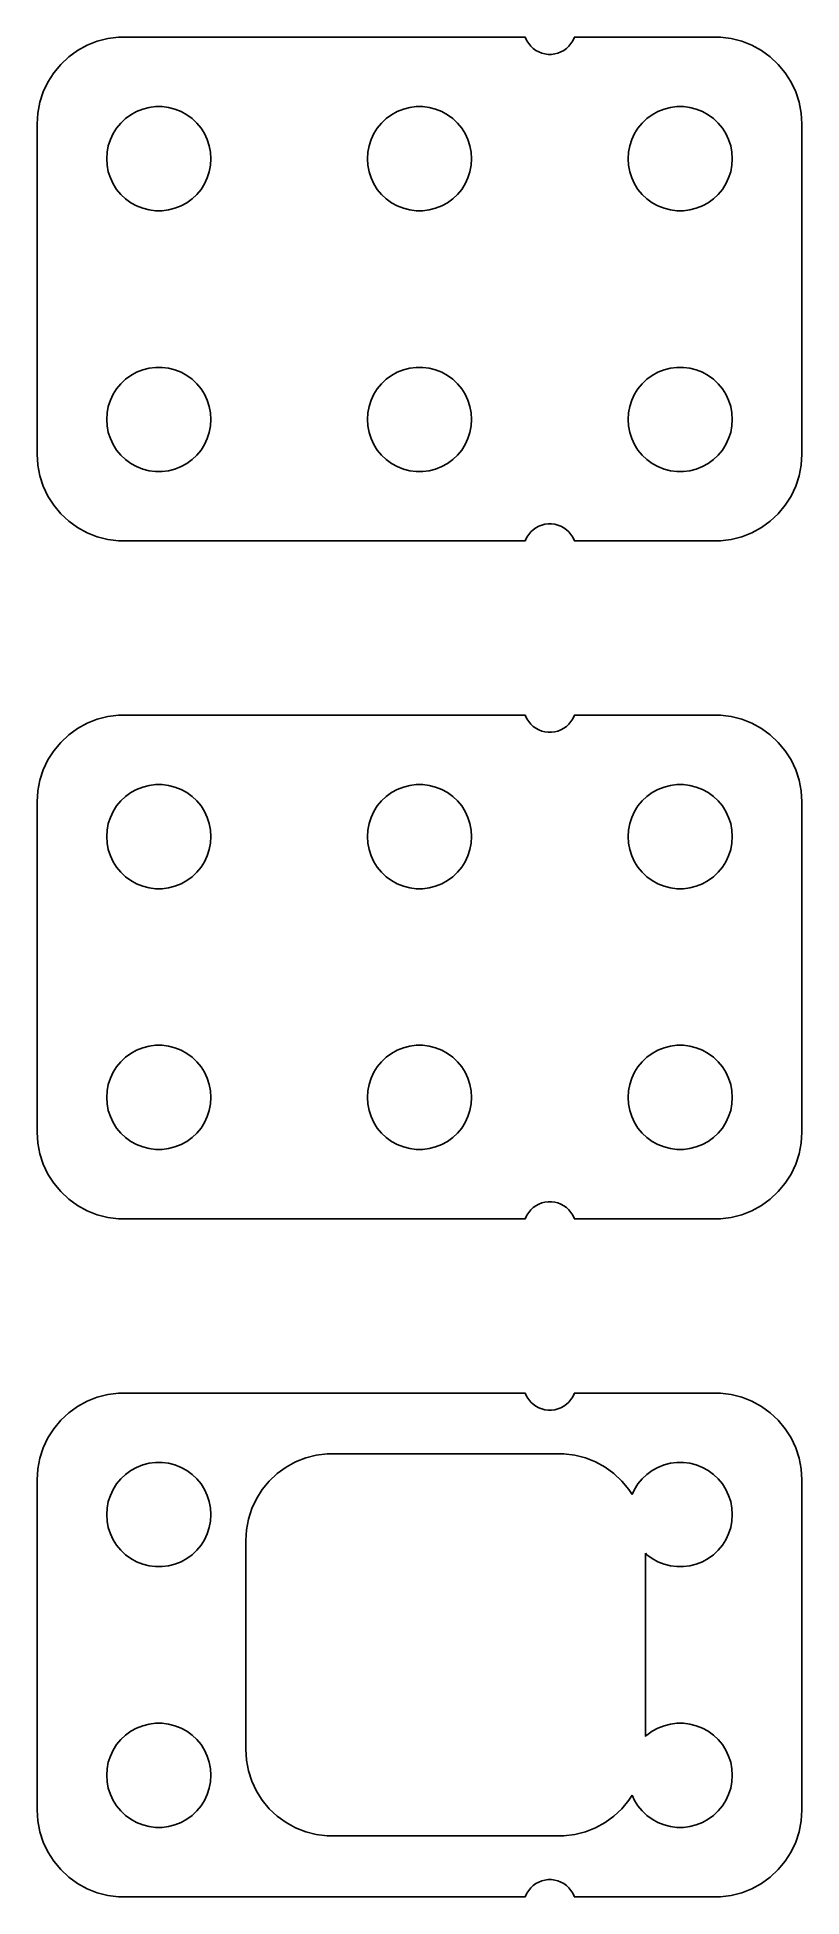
# Model space of a CAD drawing. Header units: metres. Extents: x -22 to 22, y -14 to 92.
import ezdxf

# ---------------------------------------------------------------- set-up
doc = ezdxf.new("R2010")
doc.units = ezdxf.units.M

msp = doc.modelspace()

# ---------------------------------------------------------------- linework, layer by layer
for p, q in [((-19.1289, 92.0241), (-19.6791, 91.7216)), ((-18.5451, 92.2553), (-19.1289, 92.0241)), ((-17.9369, 92.4114), (-18.5451, 92.2553)), ((-17.3139, 92.4901), (-17.9369, 92.4114)), ((6.09158, 92.4901), (-17.3139, 92.4901)), ((6.10533, 92.4478), (6.09158, 92.4901)), ((6.18553, 92.2774), (6.10533, 92.4478)), ((6.28647, 92.1183), (6.18553, 92.2774)), ((6.40654, 91.9732), (6.28647, 92.1183)), ((8.71352, 92.1183), (8.59344, 91.9732)), ((8.81445, 92.2774), (8.71352, 92.1183)), ((8.89465, 92.4478), (8.81445, 92.2774)), ((8.9084, 92.4901), (8.89465, 92.4478)), ((17.3139, 92.4901), (8.9084, 92.4901)), ((17.9369, 92.4114), (17.3139, 92.4901)), ((18.5451, 92.2553), (17.9369, 92.4114)), ((19.1289, 92.0241), (18.5451, 92.2553)), ((19.6791, 91.7216), (19.1289, 92.0241)), ((-20.1871, 91.3526), (-20.6448, 90.9227)), ((-19.6791, 91.7216), (-20.1871, 91.3526)), ((6.54385, 91.8442), (6.40654, 91.9732)), ((6.69626, 91.7335), (6.54385, 91.8442)), ((6.86133, 91.6427), (6.69626, 91.7335)), ((7.03647, 91.5734), (6.86133, 91.6427)), ((7.21892, 91.5266), (7.03647, 91.5734)), ((7.40581, 91.503), (7.21892, 91.5266)), ((7.59418, 91.503), (7.40581, 91.503)), ((7.78107, 91.5266), (7.59418, 91.503)), ((7.96352, 91.5734), (7.78107, 91.5266)), ((8.13866, 91.6427), (7.96352, 91.5734)), ((8.30373, 91.7335), (8.13866, 91.6427)), ((8.45613, 91.8442), (8.30373, 91.7335)), ((8.59344, 91.9732), (8.45613, 91.8442)), ((20.1871, 91.3526), (19.6791, 91.7216)), ((20.6448, 90.9227), (20.1871, 91.3526)), ((-21.3815, 89.9088), (-21.6489, 89.3406)), ((-21.0451, 90.4389), (-21.3815, 89.9088)), ((-20.6448, 90.9227), (-21.0451, 90.4389)), ((21.0451, 90.4389), (20.6448, 90.9227)), ((21.3815, 89.9088), (21.0451, 90.4389)), ((21.6489, 89.3406), (21.3815, 89.9088)), ((-21.6489, 89.3406), (-21.8429, 88.7434)), ((21.8429, 88.7434), (21.6489, 89.3406)), ((-21.9606, 88.1267), (-22, 87.5)), ((-21.8429, 88.7434), (-21.9606, 88.1267)), ((-17.1869, 87.5536), (-16.9123, 87.8115)), ((-16.9123, 87.8115), (-16.6075, 88.033)), ((-16.6075, 88.033), (-16.2773, 88.2145)), ((-16.2773, 88.2145), (-15.927, 88.3532)), ((-15.927, 88.3532), (-15.5621, 88.4469)), ((-15.5621, 88.4469), (-15.1884, 88.4941)), ((-15.1884, 88.4941), (-14.8116, 88.4941)), ((-14.8116, 88.4941), (-14.4379, 88.4469)), ((-14.4379, 88.4469), (-14.0729, 88.3532)), ((-14.0729, 88.3532), (-13.7227, 88.2145)), ((-13.7227, 88.2145), (-13.3925, 88.033)), ((-13.3925, 88.033), (-13.0877, 87.8115)), ((-13.0877, 87.8115), (-12.8131, 87.5536)), ((-2.1869, 87.5536), (-1.91226, 87.8115)), ((-1.91226, 87.8115), (-1.60747, 88.033)), ((-1.60747, 88.033), (-1.27733, 88.2145)), ((-1.27733, 88.2145), (-0.92705, 88.3532)), ((-0.92705, 88.3532), (-0.56213, 88.4469)), ((-0.56213, 88.4469), (-0.18837, 88.4941)), ((-0.18837, 88.4941), (0.18837, 88.4941)), ((0.18837, 88.4941), (0.56213, 88.4469)), ((0.56213, 88.4469), (0.92705, 88.3532)), ((0.92705, 88.3532), (1.27733, 88.2145)), ((1.27733, 88.2145), (1.60747, 88.033)), ((1.60747, 88.033), (1.91226, 87.8115)), ((1.91226, 87.8115), (2.1869, 87.5536)), ((12.8131, 87.5536), (13.0877, 87.8115)), ((13.0877, 87.8115), (13.3925, 88.033)), ((13.3925, 88.033), (13.7227, 88.2145)), ((13.7227, 88.2145), (14.0729, 88.3532)), ((14.0729, 88.3532), (14.4379, 88.4469)), ((14.4379, 88.4469), (14.8116, 88.4941)), ((14.8116, 88.4941), (15.1884, 88.4941)), ((15.1884, 88.4941), (15.5621, 88.4469)), ((15.5621, 88.4469), (15.927, 88.3532)), ((15.927, 88.3532), (16.2773, 88.2145)), ((16.2773, 88.2145), (16.6075, 88.033)), ((16.6075, 88.033), (16.9123, 87.8115)), ((16.9123, 87.8115), (17.1869, 87.5536)), ((21.9606, 88.1267), (21.8429, 88.7434)), ((22, 87.5), (21.9606, 88.1267)), ((-22, 87.5), (-22, 68.5)), ((-17.7893, 86.6044), (-17.6289, 86.9453)), ((-17.6289, 86.9453), (-17.427, 87.2634)), ((-17.427, 87.2634), (-17.1869, 87.5536)), ((-12.8131, 87.5536), (-12.5729, 87.2634)), ((-12.5729, 87.2634), (-12.3711, 86.9453)), ((-12.3711, 86.9453), (-12.2107, 86.6044)), ((-2.78932, 86.6044), (-2.62891, 86.9453)), ((-2.62891, 86.9453), (-2.42705, 87.2634)), ((-2.42705, 87.2634), (-2.1869, 87.5536)), ((2.1869, 87.5536), (2.42705, 87.2634)), ((2.42705, 87.2634), (2.62891, 86.9453)), ((2.62891, 86.9453), (2.78932, 86.6044)), ((12.2107, 86.6044), (12.3711, 86.9453)), ((12.3711, 86.9453), (12.5729, 87.2634)), ((12.5729, 87.2634), (12.8131, 87.5536)), ((17.1869, 87.5536), (17.427, 87.2634)), ((17.427, 87.2634), (17.6289, 86.9453)), ((17.6289, 86.9453), (17.7893, 86.6044)), ((22, 68.5), (22, 87.5)), ((-18, 85.5), (-17.9763, 85.876)), ((-17.9763, 85.876), (-17.9057, 86.2461)), ((-17.9057, 86.2461), (-17.7893, 86.6044)), ((-12.2107, 86.6044), (-12.0942, 86.2461)), ((-12.0942, 86.2461), (-12.0237, 85.876)), ((-12.0237, 85.876), (-12, 85.5)), ((-3, 85.5), (-2.97633, 85.876)), ((-2.97633, 85.876), (-2.90575, 86.2461)), ((-2.90575, 86.2461), (-2.78932, 86.6044)), ((2.78932, 86.6044), (2.90575, 86.2461)), ((2.90575, 86.2461), (2.97633, 85.876)), ((2.97633, 85.876), (3, 85.5)), ((12, 85.5), (12.0237, 85.876)), ((12.0237, 85.876), (12.0942, 86.2461)), ((12.0942, 86.2461), (12.2107, 86.6044)), ((17.7893, 86.6044), (17.9057, 86.2461)), ((17.9057, 86.2461), (17.9763, 85.876)), ((17.9763, 85.876), (18, 85.5)), ((-17.9763, 85.124), (-18, 85.5)), ((-17.9057, 84.7539), (-17.9763, 85.124)), ((-17.7893, 84.3956), (-17.9057, 84.7539)), ((-12.0942, 84.7539), (-12.2107, 84.3956)), ((-12.0237, 85.124), (-12.0942, 84.7539)), ((-12, 85.5), (-12.0237, 85.124)), ((-2.97633, 85.124), (-3, 85.5)), ((-2.90575, 84.7539), (-2.97633, 85.124)), ((-2.78932, 84.3956), (-2.90575, 84.7539)), ((2.90575, 84.7539), (2.78932, 84.3956)), ((2.97633, 85.124), (2.90575, 84.7539)), ((3, 85.5), (2.97633, 85.124)), ((12.0237, 85.124), (12, 85.5)), ((12.0942, 84.7539), (12.0237, 85.124)), ((12.2107, 84.3956), (12.0942, 84.7539)), ((17.9057, 84.7539), (17.7893, 84.3956)), ((17.9763, 85.124), (17.9057, 84.7539)), ((18, 85.5), (17.9763, 85.124)), ((-17.6289, 84.0547), (-17.7893, 84.3956)), ((-17.427, 83.7366), (-17.6289, 84.0547)), ((-17.1869, 83.4464), (-17.427, 83.7366)), ((-16.9123, 83.1884), (-17.1869, 83.4464)), ((-12.8131, 83.4464), (-13.0877, 83.1884)), ((-12.5729, 83.7366), (-12.8131, 83.4464)), ((-12.3711, 84.0547), (-12.5729, 83.7366)), ((-12.2107, 84.3956), (-12.3711, 84.0547)), ((-2.62891, 84.0547), (-2.78932, 84.3956)), ((-2.42705, 83.7366), (-2.62891, 84.0547)), ((-2.1869, 83.4464), (-2.42705, 83.7366)), ((-1.91226, 83.1884), (-2.1869, 83.4464)), ((2.1869, 83.4464), (1.91226, 83.1884)), ((2.42705, 83.7366), (2.1869, 83.4464)), ((2.62891, 84.0547), (2.42705, 83.7366)), ((2.78932, 84.3956), (2.62891, 84.0547)), ((12.3711, 84.0547), (12.2107, 84.3956)), ((12.5729, 83.7366), (12.3711, 84.0547)), ((12.8131, 83.4464), (12.5729, 83.7366)), ((13.0877, 83.1884), (12.8131, 83.4464)), ((17.1869, 83.4464), (16.9123, 83.1884)), ((17.427, 83.7366), (17.1869, 83.4464)), ((17.6289, 84.0547), (17.427, 83.7366)), ((17.7893, 84.3956), (17.6289, 84.0547)), ((-16.6075, 82.967), (-16.9123, 83.1884)), ((-16.2773, 82.7855), (-16.6075, 82.967)), ((-15.927, 82.6468), (-16.2773, 82.7855)), ((-15.5621, 82.5531), (-15.927, 82.6468)), ((-15.1884, 82.5059), (-15.5621, 82.5531)), ((-14.8116, 82.5059), (-15.1884, 82.5059)), ((-14.4379, 82.5531), (-14.8116, 82.5059)), ((-14.0729, 82.6468), (-14.4379, 82.5531)), ((-13.7227, 82.7855), (-14.0729, 82.6468)), ((-13.3925, 82.967), (-13.7227, 82.7855)), ((-13.0877, 83.1884), (-13.3925, 82.967)), ((-1.60747, 82.967), (-1.91226, 83.1884)), ((-1.27733, 82.7855), (-1.60747, 82.967)), ((-0.92705, 82.6468), (-1.27733, 82.7855)), ((-0.56213, 82.5531), (-0.92705, 82.6468)), ((-0.18837, 82.5059), (-0.56213, 82.5531)), ((0.18837, 82.5059), (-0.18837, 82.5059)), ((0.56213, 82.5531), (0.18837, 82.5059)), ((0.92705, 82.6468), (0.56213, 82.5531)), ((1.27733, 82.7855), (0.92705, 82.6468)), ((1.60747, 82.967), (1.27733, 82.7855)), ((1.91226, 83.1884), (1.60747, 82.967)), ((13.3925, 82.967), (13.0877, 83.1884)), ((13.7227, 82.7855), (13.3925, 82.967)), ((14.0729, 82.6468), (13.7227, 82.7855)), ((14.4379, 82.5531), (14.0729, 82.6468)), ((14.8116, 82.5059), (14.4379, 82.5531)), ((15.1884, 82.5059), (14.8116, 82.5059)), ((15.5621, 82.5531), (15.1884, 82.5059)), ((15.927, 82.6468), (15.5621, 82.5531)), ((16.2773, 82.7855), (15.927, 82.6468)), ((16.6075, 82.967), (16.2773, 82.7855)), ((16.9123, 83.1884), (16.6075, 82.967)), ((-17.1869, 72.5536), (-16.9123, 72.8116)), ((-16.9123, 72.8116), (-16.6075, 73.033)), ((-16.6075, 73.033), (-16.2773, 73.2145)), ((-16.2773, 73.2145), (-15.927, 73.3532)), ((-15.927, 73.3532), (-15.5621, 73.4469)), ((-15.5621, 73.4469), (-15.1884, 73.4941)), ((-15.1884, 73.4941), (-14.8116, 73.4941)), ((-14.8116, 73.4941), (-14.4379, 73.4469)), ((-14.4379, 73.4469), (-14.0729, 73.3532)), ((-14.0729, 73.3532), (-13.7227, 73.2145)), ((-13.7227, 73.2145), (-13.3925, 73.033)), ((-13.3925, 73.033), (-13.0877, 72.8116)), ((-13.0877, 72.8116), (-12.8131, 72.5536)), ((-2.1869, 72.5536), (-1.91226, 72.8116)), ((-1.91226, 72.8116), (-1.60747, 73.033)), ((-1.60747, 73.033), (-1.27733, 73.2145)), ((-1.27733, 73.2145), (-0.92705, 73.3532)), ((-0.92705, 73.3532), (-0.56213, 73.4469)), ((-0.56213, 73.4469), (-0.18837, 73.4941)), ((-0.18837, 73.4941), (0.18837, 73.4941)), ((0.18837, 73.4941), (0.56213, 73.4469)), ((0.56213, 73.4469), (0.92705, 73.3532)), ((0.92705, 73.3532), (1.27733, 73.2145)), ((1.27733, 73.2145), (1.60747, 73.033)), ((1.60747, 73.033), (1.91226, 72.8116)), ((1.91226, 72.8116), (2.1869, 72.5536)), ((12.8131, 72.5536), (13.0877, 72.8116)), ((13.0877, 72.8116), (13.3925, 73.033)), ((13.3925, 73.033), (13.7227, 73.2145)), ((13.7227, 73.2145), (14.0729, 73.3532)), ((14.0729, 73.3532), (14.4379, 73.4469)), ((14.4379, 73.4469), (14.8116, 73.4941)), ((14.8116, 73.4941), (15.1884, 73.4941)), ((15.1884, 73.4941), (15.5621, 73.4469)), ((15.5621, 73.4469), (15.927, 73.3532)), ((15.927, 73.3532), (16.2773, 73.2145)), ((16.2773, 73.2145), (16.6075, 73.033)), ((16.6075, 73.033), (16.9123, 72.8116)), ((16.9123, 72.8116), (17.1869, 72.5536)), ((-17.7893, 71.6044), (-17.6289, 71.9453)), ((-17.6289, 71.9453), (-17.427, 72.2634)), ((-17.427, 72.2634), (-17.1869, 72.5536)), ((-12.8131, 72.5536), (-12.5729, 72.2634)), ((-12.5729, 72.2634), (-12.3711, 71.9453)), ((-12.3711, 71.9453), (-12.2107, 71.6044)), ((-2.78932, 71.6044), (-2.62891, 71.9453)), ((-2.62891, 71.9453), (-2.42705, 72.2634)), ((-2.42705, 72.2634), (-2.1869, 72.5536)), ((2.1869, 72.5536), (2.42705, 72.2634)), ((2.42705, 72.2634), (2.62891, 71.9453)), ((2.62891, 71.9453), (2.78932, 71.6044)), ((12.2107, 71.6044), (12.3711, 71.9453)), ((12.3711, 71.9453), (12.5729, 72.2634)), ((12.5729, 72.2634), (12.8131, 72.5536)), ((17.1869, 72.5536), (17.427, 72.2634)), ((17.427, 72.2634), (17.6289, 71.9453)), ((17.6289, 71.9453), (17.7893, 71.6044)), ((-18, 70.5), (-17.9763, 70.876)), ((-17.9763, 70.876), (-17.9057, 71.2461)), ((-17.9057, 71.2461), (-17.7893, 71.6044)), ((-12.2107, 71.6044), (-12.0942, 71.2461)), ((-12.0942, 71.2461), (-12.0237, 70.876)), ((-12.0237, 70.876), (-12, 70.5)), ((-3, 70.5), (-2.97633, 70.876)), ((-2.97633, 70.876), (-2.90575, 71.2461)), ((-2.90575, 71.2461), (-2.78932, 71.6044)), ((2.78932, 71.6044), (2.90575, 71.2461)), ((2.90575, 71.2461), (2.97633, 70.876)), ((2.97633, 70.876), (3, 70.5)), ((12, 70.5), (12.0237, 70.876)), ((12.0237, 70.876), (12.0942, 71.2461)), ((12.0942, 71.2461), (12.2107, 71.6044)), ((17.7893, 71.6044), (17.9057, 71.2461)), ((17.9057, 71.2461), (17.9763, 70.876)), ((17.9763, 70.876), (18, 70.5)), ((-17.9763, 70.124), (-18, 70.5)), ((-17.9057, 69.7539), (-17.9763, 70.124)), ((-17.7893, 69.3956), (-17.9057, 69.7539)), ((-12.0942, 69.7539), (-12.2107, 69.3956)), ((-12.0237, 70.124), (-12.0942, 69.7539)), ((-12, 70.5), (-12.0237, 70.124)), ((-2.97633, 70.124), (-3, 70.5)), ((-2.90575, 69.7539), (-2.97633, 70.124)), ((-2.78932, 69.3956), (-2.90575, 69.7539)), ((2.90575, 69.7539), (2.78932, 69.3956)), ((2.97633, 70.124), (2.90575, 69.7539)), ((3, 70.5), (2.97633, 70.124)), ((12.0237, 70.124), (12, 70.5)), ((12.0942, 69.7539), (12.0237, 70.124)), ((12.2107, 69.3956), (12.0942, 69.7539)), ((17.9057, 69.7539), (17.7893, 69.3956)), ((17.9763, 70.124), (17.9057, 69.7539)), ((18, 70.5), (17.9763, 70.124)), ((-22, 68.5), (-21.9606, 67.8733)), ((-17.6289, 69.0547), (-17.7893, 69.3956)), ((-17.427, 68.7366), (-17.6289, 69.0547)), ((-17.1869, 68.4464), (-17.427, 68.7366)), ((-12.5729, 68.7366), (-12.8131, 68.4464)), ((-12.3711, 69.0547), (-12.5729, 68.7366)), ((-12.2107, 69.3956), (-12.3711, 69.0547)), ((-2.62891, 69.0547), (-2.78932, 69.3956)), ((-2.42705, 68.7366), (-2.62891, 69.0547)), ((-2.1869, 68.4464), (-2.42705, 68.7366)), ((2.42705, 68.7366), (2.1869, 68.4464)), ((2.62891, 69.0547), (2.42705, 68.7366)), ((2.78932, 69.3956), (2.62891, 69.0547)), ((12.3711, 69.0547), (12.2107, 69.3956)), ((12.5729, 68.7366), (12.3711, 69.0547)), ((12.8131, 68.4464), (12.5729, 68.7366)), ((17.427, 68.7366), (17.1869, 68.4464)), ((17.6289, 69.0547), (17.427, 68.7366)), ((17.7893, 69.3956), (17.6289, 69.0547)), ((21.9606, 67.8733), (22, 68.5)), ((-21.9606, 67.8733), (-21.8429, 67.2566)), ((-16.9123, 68.1885), (-17.1869, 68.4464)), ((-16.6075, 67.967), (-16.9123, 68.1885)), ((-16.2773, 67.7855), (-16.6075, 67.967)), ((-15.927, 67.6468), (-16.2773, 67.7855)), ((-15.5621, 67.5531), (-15.927, 67.6468)), ((-15.1884, 67.5059), (-15.5621, 67.5531)), ((-14.8116, 67.5059), (-15.1884, 67.5059)), ((-14.4379, 67.5531), (-14.8116, 67.5059)), ((-14.0729, 67.6468), (-14.4379, 67.5531)), ((-13.7227, 67.7855), (-14.0729, 67.6468)), ((-13.3925, 67.967), (-13.7227, 67.7855)), ((-13.0877, 68.1885), (-13.3925, 67.967)), ((-12.8131, 68.4464), (-13.0877, 68.1885)), ((-1.91226, 68.1885), (-2.1869, 68.4464)), ((-1.60747, 67.967), (-1.91226, 68.1885)), ((-1.27733, 67.7855), (-1.60747, 67.967)), ((-0.92705, 67.6468), (-1.27733, 67.7855)), ((-0.56213, 67.5531), (-0.92705, 67.6468)), ((-0.18837, 67.5059), (-0.56213, 67.5531)), ((0.18837, 67.5059), (-0.18837, 67.5059)), ((0.56213, 67.5531), (0.18837, 67.5059)), ((0.92705, 67.6468), (0.56213, 67.5531)), ((1.27733, 67.7855), (0.92705, 67.6468)), ((1.60747, 67.967), (1.27733, 67.7855)), ((1.91226, 68.1885), (1.60747, 67.967)), ((2.1869, 68.4464), (1.91226, 68.1885)), ((13.0877, 68.1885), (12.8131, 68.4464)), ((13.3925, 67.967), (13.0877, 68.1885)), ((13.7227, 67.7855), (13.3925, 67.967)), ((14.0729, 67.6468), (13.7227, 67.7855)), ((14.4379, 67.5531), (14.0729, 67.6468)), ((14.8116, 67.5059), (14.4379, 67.5531)), ((15.1884, 67.5059), (14.8116, 67.5059)), ((15.5621, 67.5531), (15.1884, 67.5059)), ((15.927, 67.6468), (15.5621, 67.5531)), ((16.2773, 67.7855), (15.927, 67.6468)), ((16.6075, 67.967), (16.2773, 67.7855)), ((16.9123, 68.1885), (16.6075, 67.967)), ((17.1869, 68.4464), (16.9123, 68.1885)), ((21.8429, 67.2566), (21.9606, 67.8733)), ((-21.8429, 67.2566), (-21.6489, 66.6594)), ((-21.6489, 66.6594), (-21.3815, 66.0912)), ((21.3815, 66.0912), (21.6489, 66.6594)), ((21.6489, 66.6594), (21.8429, 67.2566)), ((-21.3815, 66.0912), (-21.0451, 65.5611)), ((-21.0451, 65.5611), (-20.6448, 65.0773)), ((20.6448, 65.0773), (21.0451, 65.5611)), ((21.0451, 65.5611), (21.3815, 66.0912)), ((-20.6448, 65.0773), (-20.1871, 64.6474)), ((-20.1871, 64.6474), (-19.6791, 64.2784)), ((-19.6791, 64.2784), (-19.1289, 63.9759)), ((6.54385, 64.1558), (6.69626, 64.2665)), ((6.69626, 64.2665), (6.86133, 64.3573)), ((6.86133, 64.3573), (7.03647, 64.4266)), ((7.03647, 64.4266), (7.21892, 64.4734)), ((7.21892, 64.4734), (7.40581, 64.497)), ((7.40581, 64.497), (7.59418, 64.497)), ((7.59418, 64.497), (7.78107, 64.4734)), ((7.78107, 64.4734), (7.96352, 64.4266)), ((7.96352, 64.4266), (8.13866, 64.3573)), ((8.13866, 64.3573), (8.30373, 64.2665)), ((8.30373, 64.2665), (8.45613, 64.1558)), ((19.1289, 63.9759), (19.6791, 64.2784)), ((19.6791, 64.2784), (20.1871, 64.6474)), ((20.1871, 64.6474), (20.6448, 65.0773)), ((-19.1289, 63.9759), (-18.5451, 63.7447)), ((-18.5451, 63.7447), (-17.9369, 63.5886)), ((-17.9369, 63.5886), (-17.3139, 63.5099)), ((-17.3139, 63.5099), (6.09158, 63.5099)), ((6.09158, 63.5099), (6.10533, 63.5522)), ((6.10533, 63.5522), (6.18553, 63.7226)), ((6.18553, 63.7226), (6.28647, 63.8817)), ((6.28647, 63.8817), (6.40654, 64.0268)), ((6.40654, 64.0268), (6.54385, 64.1558)), ((8.45613, 64.1558), (8.59344, 64.0268)), ((8.59344, 64.0268), (8.71352, 63.8817)), ((8.71352, 63.8817), (8.81445, 63.7226)), ((8.81445, 63.7226), (8.89465, 63.5522)), ((8.89465, 63.5522), (8.9084, 63.5099)), ((8.9084, 63.5099), (17.3139, 63.5099)), ((17.3139, 63.5099), (17.9369, 63.5886)), ((17.9369, 63.5886), (18.5451, 63.7447)), ((18.5451, 63.7447), (19.1289, 63.9759)), ((-17.3139, 53.4901), (-17.9369, 53.4114)), ((6.09158, 53.4901), (-17.3139, 53.4901)), ((6.10533, 53.4478), (6.09158, 53.4901)), ((8.9084, 53.4901), (8.89465, 53.4478)), ((17.3139, 53.4901), (8.9084, 53.4901)), ((17.9369, 53.4114), (17.3139, 53.4901)), ((-19.6791, 52.7216), (-20.1871, 52.3526)), ((-19.1289, 53.0241), (-19.6791, 52.7216)), ((-18.5451, 53.2553), (-19.1289, 53.0241)), ((-17.9369, 53.4114), (-18.5451, 53.2553)), ((6.18553, 53.2774), (6.10533, 53.4478)), ((6.28647, 53.1183), (6.18553, 53.2774)), ((6.40654, 52.9732), (6.28647, 53.1183)), ((6.54385, 52.8442), (6.40654, 52.9732)), ((6.69626, 52.7335), (6.54385, 52.8442)), ((6.86133, 52.6427), (6.69626, 52.7335)), ((7.03647, 52.5734), (6.86133, 52.6427)), ((7.21892, 52.5266), (7.03647, 52.5734)), ((7.40581, 52.503), (7.21892, 52.5266)), ((7.59418, 52.503), (7.40581, 52.503)), ((7.78107, 52.5266), (7.59418, 52.503)), ((7.96352, 52.5734), (7.78107, 52.5266)), ((8.13866, 52.6427), (7.96352, 52.5734)), ((8.30373, 52.7335), (8.13866, 52.6427)), ((8.45613, 52.8442), (8.30373, 52.7335)), ((8.59344, 52.9732), (8.45613, 52.8442)), ((8.71352, 53.1183), (8.59344, 52.9732)), ((8.81445, 53.2774), (8.71352, 53.1183)), ((8.89465, 53.4478), (8.81445, 53.2774)), ((18.5451, 53.2553), (17.9369, 53.4114)), ((19.1289, 53.0241), (18.5451, 53.2553)), ((19.6791, 52.7216), (19.1289, 53.0241)), ((20.1871, 52.3526), (19.6791, 52.7216)), ((-21.0451, 51.4389), (-21.3815, 50.9088)), ((-20.6448, 51.9227), (-21.0451, 51.4389)), ((-20.1871, 52.3526), (-20.6448, 51.9227)), ((20.6448, 51.9227), (20.1871, 52.3526)), ((21.0451, 51.4389), (20.6448, 51.9227)), ((21.3815, 50.9088), (21.0451, 51.4389)), ((-21.6489, 50.3406), (-21.8429, 49.7434)), ((-21.3815, 50.9088), (-21.6489, 50.3406)), ((21.6489, 50.3406), (21.3815, 50.9088)), ((21.8429, 49.7434), (21.6489, 50.3406)), ((-21.8429, 49.7434), (-21.9606, 49.1267)), ((-16.6075, 49.033), (-16.2773, 49.2145)), ((-16.2773, 49.2145), (-15.927, 49.3532)), ((-15.927, 49.3532), (-15.5621, 49.4469)), ((-15.5621, 49.4469), (-15.1884, 49.4941)), ((-15.1884, 49.4941), (-14.8116, 49.4941)), ((-14.8116, 49.4941), (-14.4379, 49.4469)), ((-14.4379, 49.4469), (-14.0729, 49.3532)), ((-14.0729, 49.3532), (-13.7227, 49.2145)), ((-13.7227, 49.2145), (-13.3925, 49.033)), ((-1.60747, 49.033), (-1.27733, 49.2145)), ((-1.27733, 49.2145), (-0.92705, 49.3532)), ((-0.92705, 49.3532), (-0.56213, 49.4469)), ((-0.56213, 49.4469), (-0.18837, 49.4941)), ((-0.18837, 49.4941), (0.18837, 49.4941)), ((0.18837, 49.4941), (0.56213, 49.4469)), ((0.56213, 49.4469), (0.92705, 49.3532)), ((0.92705, 49.3532), (1.27733, 49.2145)), ((1.27733, 49.2145), (1.60747, 49.033)), ((13.3925, 49.033), (13.7227, 49.2145)), ((13.7227, 49.2145), (14.0729, 49.3532)), ((14.0729, 49.3532), (14.4379, 49.4469)), ((14.4379, 49.4469), (14.8116, 49.4941)), ((14.8116, 49.4941), (15.1884, 49.4941)), ((15.1884, 49.4941), (15.5621, 49.4469)), ((15.5621, 49.4469), (15.927, 49.3532)), ((15.927, 49.3532), (16.2773, 49.2145)), ((16.2773, 49.2145), (16.6075, 49.033)), ((21.9606, 49.1267), (21.8429, 49.7434)), ((-21.9606, 49.1267), (-22, 48.5)), ((-22, 48.5), (-22, 29.5)), ((-17.6289, 47.9453), (-17.427, 48.2634)), ((-17.427, 48.2634), (-17.1869, 48.5536)), ((-17.1869, 48.5536), (-16.9123, 48.8115)), ((-16.9123, 48.8115), (-16.6075, 49.033)), ((-13.3925, 49.033), (-13.0877, 48.8115)), ((-13.0877, 48.8115), (-12.8131, 48.5536)), ((-12.8131, 48.5536), (-12.5729, 48.2634)), ((-12.5729, 48.2634), (-12.3711, 47.9453)), ((-2.62891, 47.9453), (-2.42705, 48.2634)), ((-2.42705, 48.2634), (-2.1869, 48.5536)), ((-2.1869, 48.5536), (-1.91226, 48.8115)), ((-1.91226, 48.8115), (-1.60747, 49.033)), ((1.60747, 49.033), (1.91226, 48.8115)), ((1.91226, 48.8115), (2.1869, 48.5536)), ((2.1869, 48.5536), (2.42705, 48.2634)), ((2.42705, 48.2634), (2.62891, 47.9453)), ((12.3711, 47.9453), (12.5729, 48.2634)), ((12.5729, 48.2634), (12.8131, 48.5536)), ((12.8131, 48.5536), (13.0877, 48.8115)), ((13.0877, 48.8115), (13.3925, 49.033)), ((16.6075, 49.033), (16.9123, 48.8115)), ((16.9123, 48.8115), (17.1869, 48.5536)), ((17.1869, 48.5536), (17.427, 48.2634)), ((17.427, 48.2634), (17.6289, 47.9453)), ((22, 48.5), (21.9606, 49.1267)), ((22, 29.5), (22, 48.5)), ((-17.9763, 46.876), (-17.9057, 47.2461)), ((-17.9057, 47.2461), (-17.7893, 47.6044)), ((-17.7893, 47.6044), (-17.6289, 47.9453)), ((-12.3711, 47.9453), (-12.2107, 47.6044)), ((-12.2107, 47.6044), (-12.0942, 47.2461)), ((-12.0942, 47.2461), (-12.0237, 46.876)), ((-2.97633, 46.876), (-2.90575, 47.2461)), ((-2.90575, 47.2461), (-2.78932, 47.6044)), ((-2.78932, 47.6044), (-2.62891, 47.9453)), ((2.62891, 47.9453), (2.78932, 47.6044)), ((2.78932, 47.6044), (2.90575, 47.2461)), ((2.90575, 47.2461), (2.97633, 46.876)), ((12.0237, 46.876), (12.0942, 47.2461)), ((12.0942, 47.2461), (12.2107, 47.6044)), ((12.2107, 47.6044), (12.3711, 47.9453)), ((17.6289, 47.9453), (17.7893, 47.6044)), ((17.7893, 47.6044), (17.9057, 47.2461)), ((17.9057, 47.2461), (17.9763, 46.876)), ((-18, 46.5), (-17.9763, 46.876)), ((-17.9763, 46.124), (-18, 46.5)), ((-17.9057, 45.7539), (-17.9763, 46.124)), ((-12.0237, 46.124), (-12.0942, 45.7539)), ((-12.0237, 46.876), (-12, 46.5)), ((-12, 46.5), (-12.0237, 46.124)), ((-3, 46.5), (-2.97633, 46.876)), ((-2.97633, 46.124), (-3, 46.5)), ((-2.90575, 45.7539), (-2.97633, 46.124)), ((2.97633, 46.124), (2.90575, 45.7539)), ((2.97633, 46.876), (3, 46.5)), ((3, 46.5), (2.97633, 46.124)), ((12, 46.5), (12.0237, 46.876)), ((12.0237, 46.124), (12, 46.5)), ((12.0942, 45.7539), (12.0237, 46.124)), ((17.9763, 46.124), (17.9057, 45.7539)), ((17.9763, 46.876), (18, 46.5)), ((18, 46.5), (17.9763, 46.124)), ((-17.7893, 45.3956), (-17.9057, 45.7539)), ((-17.6289, 45.0547), (-17.7893, 45.3956)), ((-17.427, 44.7366), (-17.6289, 45.0547)), ((-12.3711, 45.0547), (-12.5729, 44.7366)), ((-12.2107, 45.3956), (-12.3711, 45.0547)), ((-12.0942, 45.7539), (-12.2107, 45.3956)), ((-2.78932, 45.3956), (-2.90575, 45.7539)), ((-2.62891, 45.0547), (-2.78932, 45.3956)), ((-2.42705, 44.7366), (-2.62891, 45.0547)), ((2.62891, 45.0547), (2.42705, 44.7366)), ((2.78932, 45.3956), (2.62891, 45.0547)), ((2.90575, 45.7539), (2.78932, 45.3956)), ((12.2107, 45.3956), (12.0942, 45.7539)), ((12.3711, 45.0547), (12.2107, 45.3956)), ((12.5729, 44.7366), (12.3711, 45.0547)), ((17.6289, 45.0547), (17.427, 44.7366)), ((17.7893, 45.3956), (17.6289, 45.0547)), ((17.9057, 45.7539), (17.7893, 45.3956)), ((-17.1869, 44.4464), (-17.427, 44.7366)), ((-16.9123, 44.1884), (-17.1869, 44.4464)), ((-16.6075, 43.967), (-16.9123, 44.1884)), ((-16.2773, 43.7855), (-16.6075, 43.967)), ((-13.3925, 43.967), (-13.7227, 43.7855)), ((-13.0877, 44.1884), (-13.3925, 43.967)), ((-12.8131, 44.4464), (-13.0877, 44.1884)), ((-12.5729, 44.7366), (-12.8131, 44.4464)), ((-2.1869, 44.4464), (-2.42705, 44.7366)), ((-1.91226, 44.1884), (-2.1869, 44.4464)), ((-1.60747, 43.967), (-1.91226, 44.1884)), ((-1.27733, 43.7855), (-1.60747, 43.967)), ((1.60747, 43.967), (1.27733, 43.7855)), ((1.91226, 44.1884), (1.60747, 43.967)), ((2.1869, 44.4464), (1.91226, 44.1884)), ((2.42705, 44.7366), (2.1869, 44.4464)), ((12.8131, 44.4464), (12.5729, 44.7366)), ((13.0877, 44.1884), (12.8131, 44.4464)), ((13.3925, 43.967), (13.0877, 44.1884)), ((13.7227, 43.7855), (13.3925, 43.967)), ((16.6075, 43.967), (16.2773, 43.7855)), ((16.9123, 44.1884), (16.6075, 43.967)), ((17.1869, 44.4464), (16.9123, 44.1884)), ((17.427, 44.7366), (17.1869, 44.4464)), ((-15.927, 43.6468), (-16.2773, 43.7855)), ((-15.5621, 43.5531), (-15.927, 43.6468)), ((-15.1884, 43.5059), (-15.5621, 43.5531)), ((-14.8116, 43.5059), (-15.1884, 43.5059)), ((-14.4379, 43.5531), (-14.8116, 43.5059)), ((-14.0729, 43.6468), (-14.4379, 43.5531)), ((-13.7227, 43.7855), (-14.0729, 43.6468)), ((-0.92705, 43.6468), (-1.27733, 43.7855)), ((-0.56213, 43.5531), (-0.92705, 43.6468)), ((-0.18837, 43.5059), (-0.56213, 43.5531)), ((0.18837, 43.5059), (-0.18837, 43.5059)), ((0.56213, 43.5531), (0.18837, 43.5059)), ((0.92705, 43.6468), (0.56213, 43.5531)), ((1.27733, 43.7855), (0.92705, 43.6468)), ((14.0729, 43.6468), (13.7227, 43.7855)), ((14.4379, 43.5531), (14.0729, 43.6468)), ((14.8116, 43.5059), (14.4379, 43.5531)), ((15.1884, 43.5059), (14.8116, 43.5059)), ((15.5621, 43.5531), (15.1884, 43.5059)), ((15.927, 43.6468), (15.5621, 43.5531)), ((16.2773, 43.7855), (15.927, 43.6468)), ((-16.2773, 34.2145), (-15.927, 34.3532)), ((-15.927, 34.3532), (-15.5621, 34.4469)), ((-15.5621, 34.4469), (-15.1884, 34.4941)), ((-15.1884, 34.4941), (-14.8116, 34.4941)), ((-14.8116, 34.4941), (-14.4379, 34.4469)), ((-14.4379, 34.4469), (-14.0729, 34.3532)), ((-14.0729, 34.3532), (-13.7227, 34.2145)), ((-1.27733, 34.2145), (-0.92705, 34.3532)), ((-0.92705, 34.3532), (-0.56213, 34.4469)), ((-0.56213, 34.4469), (-0.18837, 34.4941)), ((-0.18837, 34.4941), (0.18837, 34.4941)), ((0.18837, 34.4941), (0.56213, 34.4469)), ((0.56213, 34.4469), (0.92705, 34.3532)), ((0.92705, 34.3532), (1.27733, 34.2145)), ((13.7227, 34.2145), (14.0729, 34.3532)), ((14.0729, 34.3532), (14.4379, 34.4469)), ((14.4379, 34.4469), (14.8116, 34.4941)), ((14.8116, 34.4941), (15.1884, 34.4941)), ((15.1884, 34.4941), (15.5621, 34.4469)), ((15.5621, 34.4469), (15.927, 34.3532)), ((15.927, 34.3532), (16.2773, 34.2145)), ((-17.6289, 32.9453), (-17.427, 33.2634)), ((-17.427, 33.2634), (-17.1869, 33.5536)), ((-17.1869, 33.5536), (-16.9123, 33.8116)), ((-16.9123, 33.8116), (-16.6075, 34.033)), ((-16.6075, 34.033), (-16.2773, 34.2145)), ((-13.7227, 34.2145), (-13.3925, 34.033)), ((-13.3925, 34.033), (-13.0877, 33.8116)), ((-13.0877, 33.8116), (-12.8131, 33.5536)), ((-12.8131, 33.5536), (-12.5729, 33.2634)), ((-12.5729, 33.2634), (-12.3711, 32.9453)), ((-2.62891, 32.9453), (-2.42705, 33.2634)), ((-2.42705, 33.2634), (-2.1869, 33.5536)), ((-2.1869, 33.5536), (-1.91226, 33.8116)), ((-1.91226, 33.8116), (-1.60747, 34.033)), ((-1.60747, 34.033), (-1.27733, 34.2145)), ((1.27733, 34.2145), (1.60747, 34.033)), ((1.60747, 34.033), (1.91226, 33.8116)), ((1.91226, 33.8116), (2.1869, 33.5536)), ((2.1869, 33.5536), (2.42705, 33.2634)), ((2.42705, 33.2634), (2.62891, 32.9453)), ((12.3711, 32.9453), (12.5729, 33.2634)), ((12.5729, 33.2634), (12.8131, 33.5536)), ((12.8131, 33.5536), (13.0877, 33.8116)), ((13.0877, 33.8116), (13.3925, 34.033)), ((13.3925, 34.033), (13.7227, 34.2145)), ((16.2773, 34.2145), (16.6075, 34.033)), ((16.6075, 34.033), (16.9123, 33.8116)), ((16.9123, 33.8116), (17.1869, 33.5536)), ((17.1869, 33.5536), (17.427, 33.2634)), ((17.427, 33.2634), (17.6289, 32.9453)), ((-17.9763, 31.876), (-17.9057, 32.2461)), ((-17.9057, 32.2461), (-17.7893, 32.6044)), ((-17.7893, 32.6044), (-17.6289, 32.9453)), ((-12.3711, 32.9453), (-12.2107, 32.6044)), ((-12.2107, 32.6044), (-12.0942, 32.2461)), ((-12.0942, 32.2461), (-12.0237, 31.876)), ((-2.97633, 31.876), (-2.90575, 32.2461)), ((-2.90575, 32.2461), (-2.78932, 32.6044)), ((-2.78932, 32.6044), (-2.62891, 32.9453)), ((2.62891, 32.9453), (2.78932, 32.6044)), ((2.78932, 32.6044), (2.90575, 32.2461)), ((2.90575, 32.2461), (2.97633, 31.876)), ((12.0237, 31.876), (12.0942, 32.2461)), ((12.0942, 32.2461), (12.2107, 32.6044)), ((12.2107, 32.6044), (12.3711, 32.9453)), ((17.6289, 32.9453), (17.7893, 32.6044)), ((17.7893, 32.6044), (17.9057, 32.2461)), ((17.9057, 32.2461), (17.9763, 31.876)), ((-18, 31.5), (-17.9763, 31.876)), ((-17.9763, 31.124), (-18, 31.5)), ((-17.9057, 30.7539), (-17.9763, 31.124)), ((-12.0237, 31.124), (-12.0942, 30.7539)), ((-12.0237, 31.876), (-12, 31.5)), ((-12, 31.5), (-12.0237, 31.124)), ((-3, 31.5), (-2.97633, 31.876)), ((-2.97633, 31.124), (-3, 31.5)), ((-2.90575, 30.7539), (-2.97633, 31.124)), ((2.97633, 31.124), (2.90575, 30.7539)), ((2.97633, 31.876), (3, 31.5)), ((3, 31.5), (2.97633, 31.124)), ((12, 31.5), (12.0237, 31.876)), ((12.0237, 31.124), (12, 31.5)), ((12.0942, 30.7539), (12.0237, 31.124)), ((17.9763, 31.124), (17.9057, 30.7539)), ((17.9763, 31.876), (18, 31.5)), ((18, 31.5), (17.9763, 31.124)), ((-17.7893, 30.3956), (-17.9057, 30.7539)), ((-17.6289, 30.0547), (-17.7893, 30.3956)), ((-17.427, 29.7366), (-17.6289, 30.0547)), ((-12.3711, 30.0547), (-12.5729, 29.7366)), ((-12.2107, 30.3956), (-12.3711, 30.0547)), ((-12.0942, 30.7539), (-12.2107, 30.3956)), ((-2.78932, 30.3956), (-2.90575, 30.7539)), ((-2.62891, 30.0547), (-2.78932, 30.3956)), ((-2.42705, 29.7366), (-2.62891, 30.0547)), ((2.62891, 30.0547), (2.42705, 29.7366)), ((2.78932, 30.3956), (2.62891, 30.0547)), ((2.90575, 30.7539), (2.78932, 30.3956)), ((12.2107, 30.3956), (12.0942, 30.7539)), ((12.3711, 30.0547), (12.2107, 30.3956)), ((12.5729, 29.7366), (12.3711, 30.0547)), ((17.6289, 30.0547), (17.427, 29.7366)), ((17.7893, 30.3956), (17.6289, 30.0547)), ((17.9057, 30.7539), (17.7893, 30.3956)), ((-22, 29.5), (-21.9606, 28.8733)), ((-17.1869, 29.4464), (-17.427, 29.7366)), ((-16.9123, 29.1885), (-17.1869, 29.4464)), ((-16.6075, 28.967), (-16.9123, 29.1885)), ((-16.2773, 28.7855), (-16.6075, 28.967)), ((-13.3925, 28.967), (-13.7227, 28.7855)), ((-13.0877, 29.1885), (-13.3925, 28.967)), ((-12.8131, 29.4464), (-13.0877, 29.1885)), ((-12.5729, 29.7366), (-12.8131, 29.4464)), ((-2.1869, 29.4464), (-2.42705, 29.7366)), ((-1.91226, 29.1885), (-2.1869, 29.4464)), ((-1.60747, 28.967), (-1.91226, 29.1885)), ((-1.27733, 28.7855), (-1.60747, 28.967)), ((1.60747, 28.967), (1.27733, 28.7855)), ((1.91226, 29.1885), (1.60747, 28.967)), ((2.1869, 29.4464), (1.91226, 29.1885)), ((2.42705, 29.7366), (2.1869, 29.4464)), ((12.8131, 29.4464), (12.5729, 29.7366)), ((13.0877, 29.1885), (12.8131, 29.4464)), ((13.3925, 28.967), (13.0877, 29.1885)), ((13.7227, 28.7855), (13.3925, 28.967)), ((16.6075, 28.967), (16.2773, 28.7855)), ((16.9123, 29.1885), (16.6075, 28.967)), ((17.1869, 29.4464), (16.9123, 29.1885)), ((17.427, 29.7366), (17.1869, 29.4464)), ((21.9606, 28.8733), (22, 29.5)), ((-21.9606, 28.8733), (-21.8429, 28.2566)), ((-21.8429, 28.2566), (-21.6489, 27.6594)), ((-15.927, 28.6468), (-16.2773, 28.7855)), ((-15.5621, 28.5531), (-15.927, 28.6468)), ((-15.1884, 28.5059), (-15.5621, 28.5531)), ((-14.8116, 28.5059), (-15.1884, 28.5059)), ((-14.4379, 28.5531), (-14.8116, 28.5059)), ((-14.0729, 28.6468), (-14.4379, 28.5531)), ((-13.7227, 28.7855), (-14.0729, 28.6468)), ((-0.92705, 28.6468), (-1.27733, 28.7855)), ((-0.56213, 28.5531), (-0.92705, 28.6468)), ((-0.18837, 28.5059), (-0.56213, 28.5531)), ((0.18837, 28.5059), (-0.18837, 28.5059)), ((0.56213, 28.5531), (0.18837, 28.5059)), ((0.92705, 28.6468), (0.56213, 28.5531)), ((1.27733, 28.7855), (0.92705, 28.6468)), ((14.0729, 28.6468), (13.7227, 28.7855)), ((14.4379, 28.5531), (14.0729, 28.6468)), ((14.8116, 28.5059), (14.4379, 28.5531)), ((15.1884, 28.5059), (14.8116, 28.5059)), ((15.5621, 28.5531), (15.1884, 28.5059)), ((15.927, 28.6468), (15.5621, 28.5531)), ((16.2773, 28.7855), (15.927, 28.6468)), ((21.6489, 27.6594), (21.8429, 28.2566)), ((21.8429, 28.2566), (21.9606, 28.8733)), ((-21.6489, 27.6594), (-21.3815, 27.0912)), ((-21.3815, 27.0912), (-21.0451, 26.5611)), ((21.0451, 26.5611), (21.3815, 27.0912)), ((21.3815, 27.0912), (21.6489, 27.6594)), ((-21.0451, 26.5611), (-20.6448, 26.0773)), ((-20.6448, 26.0773), (-20.1871, 25.6474)), ((20.1871, 25.6474), (20.6448, 26.0773)), ((20.6448, 26.0773), (21.0451, 26.5611)), ((-20.1871, 25.6474), (-19.6791, 25.2784)), ((-19.6791, 25.2784), (-19.1289, 24.9759)), ((-19.1289, 24.9759), (-18.5451, 24.7447)), ((-18.5451, 24.7447), (-17.9369, 24.5886)), ((6.10533, 24.5522), (6.18553, 24.7226)), ((6.18553, 24.7226), (6.28647, 24.8817)), ((6.28647, 24.8817), (6.40654, 25.0268)), ((6.40654, 25.0268), (6.54385, 25.1558)), ((6.54385, 25.1558), (6.69626, 25.2665)), ((6.69626, 25.2665), (6.86133, 25.3573)), ((6.86133, 25.3573), (7.03647, 25.4266)), ((7.03647, 25.4266), (7.21892, 25.4734)), ((7.21892, 25.4734), (7.40581, 25.497)), ((7.40581, 25.497), (7.59418, 25.497)), ((7.59418, 25.497), (7.78107, 25.4734)), ((7.78107, 25.4734), (7.96352, 25.4266)), ((7.96352, 25.4266), (8.13866, 25.3573)), ((8.13866, 25.3573), (8.30373, 25.2665)), ((8.30373, 25.2665), (8.45613, 25.1558)), ((8.45613, 25.1558), (8.59344, 25.0268)), ((8.59344, 25.0268), (8.71352, 24.8817)), ((8.71352, 24.8817), (8.81445, 24.7226)), ((8.81445, 24.7226), (8.89465, 24.5522)), ((17.9369, 24.5886), (18.5451, 24.7447)), ((18.5451, 24.7447), (19.1289, 24.9759)), ((19.1289, 24.9759), (19.6791, 25.2784)), ((19.6791, 25.2784), (20.1871, 25.6474)), ((-17.9369, 24.5886), (-17.3139, 24.5099)), ((-17.3139, 24.5099), (6.09158, 24.5099)), ((6.09158, 24.5099), (6.10533, 24.5522)), ((8.89465, 24.5522), (8.9084, 24.5099)), ((8.9084, 24.5099), (17.3139, 24.5099)), ((17.3139, 24.5099), (17.9369, 24.5886)), ((-19.1289, 14.0241), (-19.6791, 13.7216)), ((-18.5451, 14.2553), (-19.1289, 14.0241)), ((-17.9369, 14.4114), (-18.5451, 14.2553)), ((-17.3139, 14.4901), (-17.9369, 14.4114)), ((6.09158, 14.4901), (-17.3139, 14.4901)), ((6.10533, 14.4478), (6.09158, 14.4901)), ((6.18553, 14.2774), (6.10533, 14.4478)), ((6.28647, 14.1183), (6.18553, 14.2774)), ((6.40654, 13.9732), (6.28647, 14.1183)), ((6.54385, 13.8442), (6.40654, 13.9732)), ((8.59344, 13.9732), (8.45613, 13.8442)), ((8.71352, 14.1183), (8.59344, 13.9732)), ((8.81445, 14.2774), (8.71352, 14.1183)), ((8.89465, 14.4478), (8.81445, 14.2774)), ((8.9084, 14.4901), (8.89465, 14.4478)), ((17.3139, 14.4901), (8.9084, 14.4901)), ((17.9369, 14.4114), (17.3139, 14.4901)), ((18.5451, 14.2553), (17.9369, 14.4114)), ((19.1289, 14.0241), (18.5451, 14.2553)), ((19.6791, 13.7216), (19.1289, 14.0241)), ((-20.6448, 12.9227), (-21.0451, 12.4389)), ((-20.1871, 13.3526), (-20.6448, 12.9227)), ((-19.6791, 13.7216), (-20.1871, 13.3526)), ((6.69626, 13.7335), (6.54385, 13.8442)), ((6.86133, 13.6427), (6.69626, 13.7335)), ((7.03647, 13.5734), (6.86133, 13.6427)), ((7.21892, 13.5266), (7.03647, 13.5734)), ((7.40581, 13.503), (7.21892, 13.5266)), ((7.59418, 13.503), (7.40581, 13.503)), ((7.78107, 13.5266), (7.59418, 13.503)), ((7.96352, 13.5734), (7.78107, 13.5266)), ((8.13866, 13.6427), (7.96352, 13.5734)), ((8.30373, 13.7335), (8.13866, 13.6427)), ((8.45613, 13.8442), (8.30373, 13.7335)), ((20.1871, 13.3526), (19.6791, 13.7216)), ((20.6448, 12.9227), (20.1871, 13.3526)), ((21.0451, 12.4389), (20.6448, 12.9227)), ((-21.3815, 11.9088), (-21.6489, 11.3406)), ((-21.0451, 12.4389), (-21.3815, 11.9088)), ((21.3815, 11.9088), (21.0451, 12.4389)), ((21.6489, 11.3406), (21.3815, 11.9088)), ((-21.8429, 10.7434), (-21.9606, 10.1267)), ((-21.6489, 11.3406), (-21.8429, 10.7434)), ((-7.12889, 10.5241), (-6.54507, 10.7553)), ((-6.54507, 10.7553), (-5.9369, 10.9114)), ((-5.9369, 10.9114), (-5.31395, 10.9901)), ((-5.31395, 10.9901), (8.31395, 10.9901)), ((8.31395, 10.9901), (8.9369, 10.9114)), ((8.9369, 10.9114), (9.54507, 10.7553)), ((9.54507, 10.7553), (10.1289, 10.5241)), ((21.8429, 10.7434), (21.6489, 11.3406)), ((21.9606, 10.1267), (21.8429, 10.7434)), ((-21.9606, 10.1267), (-22, 9.5)), ((-17.1869, 9.55363), (-16.9123, 9.81154)), ((-16.9123, 9.81154), (-16.6075, 10.033)), ((-16.6075, 10.033), (-16.2773, 10.2145)), ((-16.2773, 10.2145), (-15.927, 10.3532)), ((-15.927, 10.3532), (-15.5621, 10.4469)), ((-15.5621, 10.4469), (-15.1884, 10.4941)), ((-15.1884, 10.4941), (-14.8116, 10.4941)), ((-14.8116, 10.4941), (-14.4379, 10.4469)), ((-14.4379, 10.4469), (-14.0729, 10.3532)), ((-14.0729, 10.3532), (-13.7227, 10.2145)), ((-13.7227, 10.2145), (-13.3925, 10.033)), ((-13.3925, 10.033), (-13.0877, 9.81154)), ((-13.0877, 9.81154), (-12.8131, 9.55363)), ((-8.64484, 9.42273), (-8.18712, 9.85255)), ((-8.18712, 9.85255), (-7.67912, 10.2216)), ((-7.67912, 10.2216), (-7.12889, 10.5241)), ((10.1289, 10.5241), (10.6791, 10.2216)), ((10.6791, 10.2216), (11.1871, 9.85255)), ((11.1871, 9.85255), (11.6448, 9.42273)), ((12.8131, 9.55363), (13.0877, 9.81154)), ((13.0877, 9.81154), (13.3925, 10.033)), ((13.3925, 10.033), (13.7227, 10.2145)), ((13.7227, 10.2145), (14.0729, 10.3532)), ((14.0729, 10.3532), (14.4379, 10.4469)), ((14.4379, 10.4469), (14.8116, 10.4941)), ((14.8116, 10.4941), (15.1884, 10.4941)), ((15.1884, 10.4941), (15.5621, 10.4469)), ((15.5621, 10.4469), (15.927, 10.3532)), ((15.927, 10.3532), (16.2773, 10.2145)), ((16.2773, 10.2145), (16.6075, 10.033)), ((16.6075, 10.033), (16.9123, 9.81154)), ((16.9123, 9.81154), (17.1869, 9.55363)), ((22, 9.5), (21.9606, 10.1267)), ((-22, 9.5), (-22, -9.5)), ((-17.9057, 8.24606), (-17.7893, 8.60437)), ((-17.7893, 8.60437), (-17.6289, 8.94525)), ((-17.6289, 8.94525), (-17.427, 9.26335)), ((-17.427, 9.26335), (-17.1869, 9.55363)), ((-12.8131, 9.55363), (-12.5729, 9.26335)), ((-12.5729, 9.26335), (-12.3711, 8.94525)), ((-12.3711, 8.94525), (-12.2107, 8.60437)), ((-12.2107, 8.60437), (-12.0942, 8.24606)), ((-9.38153, 8.40877), (-9.04507, 8.93892)), ((-9.04507, 8.93892), (-8.64484, 9.42273)), ((11.6448, 9.42273), (12.0451, 8.93892)), ((12.0451, 8.93892), (12.2306, 8.64665)), ((12.2306, 8.64665), (12.3711, 8.94525)), ((12.3711, 8.94525), (12.5729, 9.26335)), ((12.5729, 9.26335), (12.8131, 9.55363)), ((17.1869, 9.55363), (17.427, 9.26335)), ((17.427, 9.26335), (17.6289, 8.94525)), ((17.6289, 8.94525), (17.7893, 8.60437)), ((17.7893, 8.60437), (17.9057, 8.24606)), ((22, -9.5), (22, 9.5)), ((-18, 7.5), (-17.9763, 7.87599)), ((-17.9763, 7.12399), (-18, 7.5)), ((-17.9763, 7.87599), (-17.9057, 8.24606)), ((-12.0942, 8.24606), (-12.0237, 7.87599)), ((-12.0237, 7.87599), (-12, 7.5)), ((-12, 7.5), (-12.0237, 7.12399)), ((-9.84291, 7.24344), (-9.64888, 7.84062)), ((-9.64888, 7.84062), (-9.38153, 8.40877)), ((17.9057, 8.24606), (17.9763, 7.87599)), ((17.9763, 7.87599), (18, 7.5)), ((18, 7.5), (17.9763, 7.12399)), ((-17.9057, 6.75392), (-17.9763, 7.12399)), ((-17.7893, 6.39561), (-17.9057, 6.75392)), ((-12.0942, 6.75392), (-12.2107, 6.39561)), ((-12.0237, 7.12399), (-12.0942, 6.75392)), ((-10, 6), (-9.96057, 6.62666)), ((-9.96057, 6.62666), (-9.84291, 7.24344)), ((17.9057, 6.75392), (17.7893, 6.39561)), ((17.9763, 7.12399), (17.9057, 6.75392)), ((-17.6289, 6.05473), (-17.7893, 6.39561)), ((-17.427, 5.73663), (-17.6289, 6.05473)), ((-17.1869, 5.44635), (-17.427, 5.73663)), ((-16.9123, 5.18845), (-17.1869, 5.44635)), ((-12.8131, 5.44635), (-13.0877, 5.18845)), ((-12.5729, 5.73663), (-12.8131, 5.44635)), ((-12.3711, 6.05473), (-12.5729, 5.73663)), ((-12.2107, 6.39561), (-12.3711, 6.05473)), ((-10, -6), (-10, 6)), ((17.1869, 5.44635), (16.9123, 5.18845)), ((17.427, 5.73663), (17.1869, 5.44635)), ((17.6289, 6.05473), (17.427, 5.73663)), ((17.7893, 6.39561), (17.6289, 6.05473)), ((-16.6075, 4.96701), (-16.9123, 5.18845)), ((-16.2773, 4.78551), (-16.6075, 4.96701)), ((-15.927, 4.64682), (-16.2773, 4.78551)), ((-15.5621, 4.55313), (-15.927, 4.64682)), ((-15.1884, 4.50591), (-15.5621, 4.55313)), ((-14.8116, 4.50591), (-15.1884, 4.50591)), ((-14.4379, 4.55313), (-14.8116, 4.50591)), ((-14.0729, 4.64682), (-14.4379, 4.55313)), ((-13.7227, 4.78551), (-14.0729, 4.64682)), ((-13.3925, 4.96701), (-13.7227, 4.78551)), ((-13.0877, 5.18845), (-13.3925, 4.96701)), ((13.0877, 5.18845), (13, 5.27083)), ((13, 5.27083), (13, -5.27083)), ((13.3925, 4.96701), (13.0877, 5.18845)), ((13.7227, 4.78551), (13.3925, 4.96701)), ((14.0729, 4.64682), (13.7227, 4.78551)), ((14.4379, 4.55313), (14.0729, 4.64682)), ((14.8116, 4.50591), (14.4379, 4.55313)), ((15.1884, 4.50591), (14.8116, 4.50591)), ((15.5621, 4.55313), (15.1884, 4.50591)), ((15.927, 4.64682), (15.5621, 4.55313)), ((16.2773, 4.78551), (15.927, 4.64682)), ((16.6075, 4.96701), (16.2773, 4.78551)), ((16.9123, 5.18845), (16.6075, 4.96701)), ((-17.1869, -5.44635), (-16.9123, -5.18845)), ((-16.9123, -5.18845), (-16.6075, -4.96701)), ((-16.6075, -4.96701), (-16.2773, -4.78551)), ((-16.2773, -4.78551), (-15.927, -4.64682)), ((-15.927, -4.64682), (-15.5621, -4.55313)), ((-15.5621, -4.55313), (-15.1884, -4.50591)), ((-15.1884, -4.50591), (-14.8116, -4.50591)), ((-14.8116, -4.50591), (-14.4379, -4.55313)), ((-14.4379, -4.55313), (-14.0729, -4.64682)), ((-14.0729, -4.64682), (-13.7227, -4.78551)), ((-13.7227, -4.78551), (-13.3925, -4.96701)), ((-13.3925, -4.96701), (-13.0877, -5.18845)), ((-13.0877, -5.18845), (-12.8131, -5.44635)), ((13, -5.27083), (13.0877, -5.18845)), ((13.0877, -5.18845), (13.3925, -4.96701)), ((13.3925, -4.96701), (13.7227, -4.78551)), ((13.7227, -4.78551), (14.0729, -4.64682)), ((14.0729, -4.64682), (14.4379, -4.55313)), ((14.4379, -4.55313), (14.8116, -4.50591)), ((14.8116, -4.50591), (15.1884, -4.50591)), ((15.1884, -4.50591), (15.5621, -4.55313)), ((15.5621, -4.55313), (15.927, -4.64682)), ((15.927, -4.64682), (16.2773, -4.78551)), ((16.2773, -4.78551), (16.6075, -4.96701)), ((16.6075, -4.96701), (16.9123, -5.18845)), ((16.9123, -5.18845), (17.1869, -5.44635)), ((-17.9057, -6.75392), (-17.7893, -6.39561)), ((-17.7893, -6.39561), (-17.6289, -6.05473)), ((-17.6289, -6.05473), (-17.427, -5.73663)), ((-17.427, -5.73663), (-17.1869, -5.44635)), ((-12.8131, -5.44635), (-12.5729, -5.73663)), ((-12.5729, -5.73663), (-12.3711, -6.05473)), ((-12.3711, -6.05473), (-12.2107, -6.39561)), ((-12.2107, -6.39561), (-12.0942, -6.75392)), ((-9.96057, -6.62666), (-10, -6)), ((17.1869, -5.44635), (17.427, -5.73663)), ((17.427, -5.73663), (17.6289, -6.05473)), ((17.6289, -6.05473), (17.7893, -6.39561)), ((17.7893, -6.39561), (17.9057, -6.75392)), ((-18, -7.5), (-17.9763, -7.12399)), ((-17.9763, -7.12399), (-17.9057, -6.75392)), ((-12.0942, -6.75392), (-12.0237, -7.12399)), ((-12.0237, -7.12399), (-12, -7.5)), ((-9.84291, -7.24344), (-9.96057, -6.62666)), ((-9.64888, -7.84062), (-9.84291, -7.24344)), ((17.9057, -6.75392), (17.9763, -7.12399)), ((17.9763, -7.12399), (18, -7.5)), ((-17.9763, -7.87599), (-18, -7.5)), ((-17.9057, -8.24606), (-17.9763, -7.87599)), ((-17.7893, -8.60437), (-17.9057, -8.24606)), ((-12.0942, -8.24606), (-12.2107, -8.60437)), ((-12.0237, -7.87599), (-12.0942, -8.24606)), ((-12, -7.5), (-12.0237, -7.87599)), ((-9.38153, -8.40877), (-9.64888, -7.84062)), ((-9.04507, -8.93892), (-9.38153, -8.40877)), ((17.9057, -8.24606), (17.7893, -8.60437)), ((17.9763, -7.87599), (17.9057, -8.24606)), ((18, -7.5), (17.9763, -7.87599)), ((-22, -9.5), (-21.9606, -10.1267)), ((-17.6289, -8.94525), (-17.7893, -8.60437)), ((-17.427, -9.26335), (-17.6289, -8.94525)), ((-17.1869, -9.55363), (-17.427, -9.26335)), ((-16.9123, -9.81154), (-17.1869, -9.55363)), ((-12.8131, -9.55363), (-13.0877, -9.81154)), ((-12.5729, -9.26335), (-12.8131, -9.55363)), ((-12.3711, -8.94525), (-12.5729, -9.26335)), ((-12.2107, -8.60437), (-12.3711, -8.94525)), ((-8.64484, -9.42273), (-9.04507, -8.93892)), ((-8.18712, -9.85255), (-8.64484, -9.42273)), ((11.6448, -9.42273), (11.1871, -9.85255)), ((12.0451, -8.93892), (11.6448, -9.42273)), ((12.2306, -8.64665), (12.0451, -8.93892)), ((12.3711, -8.94525), (12.2306, -8.64665)), ((12.5729, -9.26335), (12.3711, -8.94525)), ((12.8131, -9.55363), (12.5729, -9.26335)), ((13.0877, -9.81154), (12.8131, -9.55363)), ((17.1869, -9.55363), (16.9123, -9.81154)), ((17.427, -9.26335), (17.1869, -9.55363)), ((17.6289, -8.94525), (17.427, -9.26335)), ((17.7893, -8.60437), (17.6289, -8.94525)), ((21.9606, -10.1267), (22, -9.5)), ((-21.9606, -10.1267), (-21.8429, -10.7434)), ((-16.6075, -10.033), (-16.9123, -9.81154)), ((-16.2773, -10.2145), (-16.6075, -10.033)), ((-15.927, -10.3532), (-16.2773, -10.2145)), ((-15.5621, -10.4469), (-15.927, -10.3532)), ((-15.1884, -10.4941), (-15.5621, -10.4469)), ((-14.8116, -10.4941), (-15.1884, -10.4941)), ((-14.4379, -10.4469), (-14.8116, -10.4941)), ((-14.0729, -10.3532), (-14.4379, -10.4469)), ((-13.7227, -10.2145), (-14.0729, -10.3532)), ((-13.3925, -10.033), (-13.7227, -10.2145)), ((-13.0877, -9.81154), (-13.3925, -10.033)), ((-7.67912, -10.2216), (-8.18712, -9.85255)), ((-7.12889, -10.5241), (-7.67912, -10.2216)), ((-6.54507, -10.7553), (-7.12889, -10.5241)), ((10.1289, -10.5241), (9.54507, -10.7553)), ((10.6791, -10.2216), (10.1289, -10.5241)), ((11.1871, -9.85255), (10.6791, -10.2216)), ((13.3925, -10.033), (13.0877, -9.81154)), ((13.7227, -10.2145), (13.3925, -10.033)), ((14.0729, -10.3532), (13.7227, -10.2145)), ((14.4379, -10.4469), (14.0729, -10.3532)), ((14.8116, -10.4941), (14.4379, -10.4469)), ((15.1884, -10.4941), (14.8116, -10.4941)), ((15.5621, -10.4469), (15.1884, -10.4941)), ((15.927, -10.3532), (15.5621, -10.4469)), ((16.2773, -10.2145), (15.927, -10.3532)), ((16.6075, -10.033), (16.2773, -10.2145)), ((16.9123, -9.81154), (16.6075, -10.033)), ((21.8429, -10.7434), (21.9606, -10.1267)), ((-21.8429, -10.7434), (-21.6489, -11.3406)), ((-21.6489, -11.3406), (-21.3815, -11.9088)), ((-5.9369, -10.9114), (-6.54507, -10.7553)), ((-5.31395, -10.9901), (-5.9369, -10.9114)), ((8.31395, -10.9901), (-5.31395, -10.9901)), ((8.9369, -10.9114), (8.31395, -10.9901)), ((9.54507, -10.7553), (8.9369, -10.9114)), ((21.3815, -11.9088), (21.6489, -11.3406)), ((21.6489, -11.3406), (21.8429, -10.7434)), ((-21.3815, -11.9088), (-21.0451, -12.4389)), ((-21.0451, -12.4389), (-20.6448, -12.9227)), ((20.6448, -12.9227), (21.0451, -12.4389)), ((21.0451, -12.4389), (21.3815, -11.9088)), ((-20.6448, -12.9227), (-20.1871, -13.3526)), ((-20.1871, -13.3526), (-19.6791, -13.7216)), ((-19.6791, -13.7216), (-19.1289, -14.0241)), ((6.40654, -13.9732), (6.54385, -13.8442)), ((6.54385, -13.8442), (6.69626, -13.7335)), ((6.69626, -13.7335), (6.86133, -13.6427)), ((6.86133, -13.6427), (7.03647, -13.5734)), ((7.03647, -13.5734), (7.21892, -13.5266)), ((7.21892, -13.5266), (7.40581, -13.503)), ((7.40581, -13.503), (7.59418, -13.503)), ((7.59418, -13.503), (7.78107, -13.5266)), ((7.78107, -13.5266), (7.96352, -13.5734)), ((7.96352, -13.5734), (8.13866, -13.6427)), ((8.13866, -13.6427), (8.30373, -13.7335)), ((8.30373, -13.7335), (8.45613, -13.8442)), ((8.45613, -13.8442), (8.59344, -13.9732)), ((19.1289, -14.0241), (19.6791, -13.7216)), ((19.6791, -13.7216), (20.1871, -13.3526)), ((20.1871, -13.3526), (20.6448, -12.9227)), ((-19.1289, -14.0241), (-18.5451, -14.2553)), ((-18.5451, -14.2553), (-17.9369, -14.4114)), ((-17.9369, -14.4114), (-17.3139, -14.4901)), ((-17.3139, -14.4901), (6.09158, -14.4901)), ((6.09158, -14.4901), (6.10533, -14.4478)), ((6.10533, -14.4478), (6.18553, -14.2774)), ((6.18553, -14.2774), (6.28647, -14.1183)), ((6.28647, -14.1183), (6.40654, -13.9732)), ((8.59344, -13.9732), (8.71352, -14.1183)), ((8.71352, -14.1183), (8.81445, -14.2774)), ((8.81445, -14.2774), (8.89465, -14.4478)), ((8.89465, -14.4478), (8.9084, -14.4901)), ((8.9084, -14.4901), (17.3139, -14.4901)), ((17.3139, -14.4901), (17.9369, -14.4114)), ((17.9369, -14.4114), (18.5451, -14.2553)), ((18.5451, -14.2553), (19.1289, -14.0241))]:
    msp.add_line(p, q)

doc.saveas('drawing.dxf')
